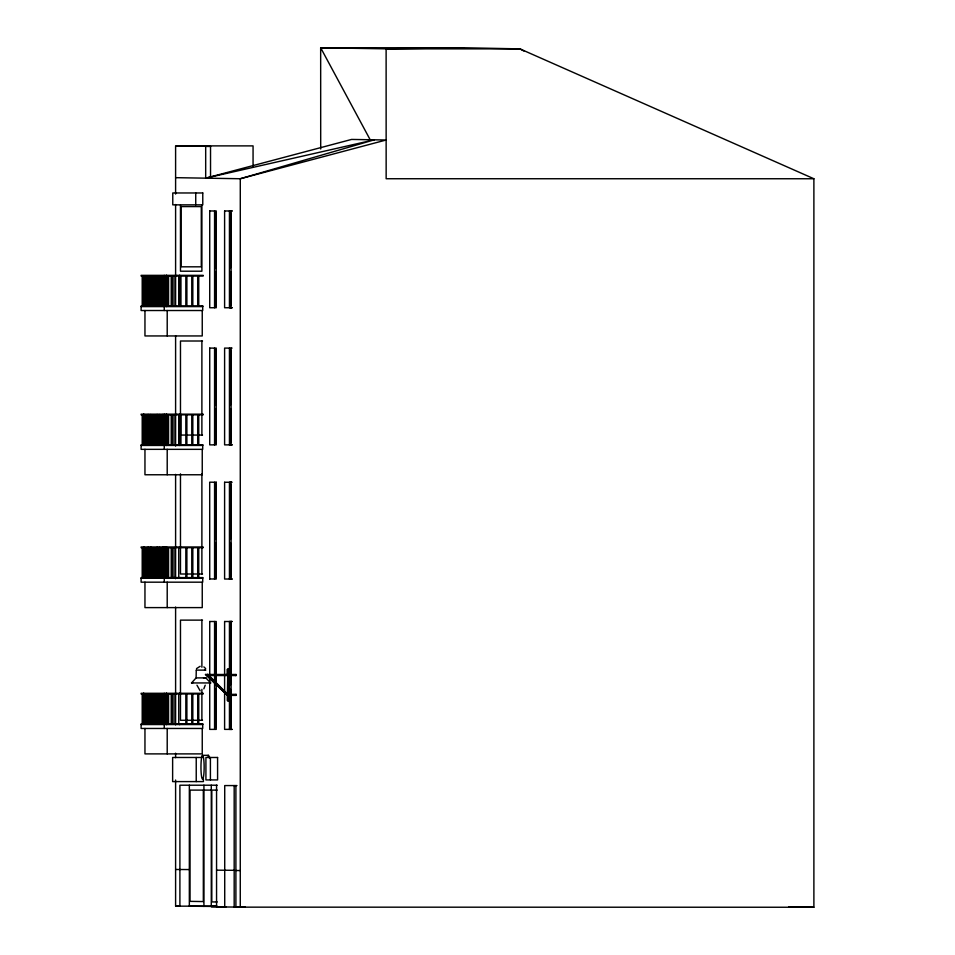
<?xml version="1.0" encoding="UTF-8"?>
<svg xmlns="http://www.w3.org/2000/svg" width="955" height="955" viewBox="0 0 955 955"><rect width="100%" height="100%" fill="white"/><g stroke="black" fill="none" stroke-linecap="round" stroke-linejoin="round"><path stroke-width="1.43" d="M175.601 724.857L175.601 607.07M175.601 578.742L175.601 474.372M175.601 446.045L175.601 335.718M175.601 305.898L175.601 204.513M180.471 473.847L180.471 574.003L202.496 574.003M180.471 205.122L180.471 271.208L201.887 271.208L201.887 205.122M201.887 720.285L201.887 689.355M201.887 667.259L201.887 620.129M201.887 574.003L201.887 473.847M201.887 435.062L201.887 341.007M209.73 579.028L209.694 482.18L216.236 482.263M214.577 729.381L214.577 621.502M214.577 579.028L214.577 482.263M214.577 444.863L214.577 348.098M214.577 307.737L214.577 210.96M216.2 482.18L216.236 579.028L209.694 578.945M228.388 694.345L228.388 695.395L236.064 695.395L236.064 694.345L228.388 694.345L228.603 695.395M228.388 675.543L228.603 674.481L228.603 675.543M229.451 348.098L229.451 444.863L232.053 444.863L224.604 444.863L224.604 348.098L232.053 348.098M231.11 729.381L231.11 621.502M231.11 579.028L231.11 482.263M231.11 444.863L231.11 348.098M231.11 307.737L231.11 210.96M235.849 695.395L236.064 694.345M236.064 674.481L235.849 675.543L236.064 674.481L205.421 674.481L227.708 695.598L227.708 694.345L209.038 675.543L207.581 674.481L207.283 675.543L227.684 695.61L207.151 675.543L207.151 674.481M205.218 685.201L203.845 688.83M196.503 668.631L200.132 666.303M205.838 677.895L210.673 682.944L191.525 682.944L196.109 677.895L196.264 670.112M210.53 176.711L210.53 146.378L205.683 146.378L205.683 178.155L351.583 139.43L386.142 140.003L240.29 178.74L175.601 177.666M205.671 178.155L374.36 139.812L240.29 178.74L240.266 907.238L235.897 907.154L235.897 785.571M235.897 907.154L813.887 907.25L813.887 178.752L519.986 48.884L463.45 47.75L386.118 48.848L320.665 47.762L320.701 148.992M227.433 669.228L227.433 674.481L227.433 669.228L228.603 669.228L228.388 700.707L228.603 669.228M227.493 700.707L227.708 675.543L227.493 700.707L228.603 700.707M463.45 47.75L320.665 47.762L370.17 139.74M813.887 178.752L386.154 178.74L386.118 48.848L519.986 48.884L523.889 51.021M203.212 275.35L141.113 275.35L141.113 276.019L203.212 276.019M159.986 275.816L159.151 275.816L159.21 305.934M141.113 306.603L202.711 306.603M202.496 341.007L180.471 341.007L180.471 435.062L202.496 435.062M203.212 414.172L141.113 414.172L141.113 414.84L203.212 414.84M160.01 414.637L159.151 414.637L159.21 444.767M151.093 444.72L151.952 444.72M141.113 445.436L202.711 445.436M203.212 547.012L141.113 547.012L141.113 547.681L203.212 547.681M160.01 547.478L159.151 547.478L159.21 577.596M142.08 577.656L151.117 577.656M166.337 577.656L151.964 577.656L151.952 547.585L150.15 547.478L150.21 577.596M167.471 577.656L168.558 577.656L168.558 547.681M175.016 577.656L173.965 577.656L173.965 547.681M177.678 577.656L178.764 577.656L178.728 547.681M179.898 577.656L180.949 577.656M141.113 578.264L202.711 578.264M202.496 620.129L180.471 620.129L180.471 720.285L202.496 720.285M204.991 670.112L196.312 670.112M205.838 670.112L204.549 670.112M207.068 675.543L236.064 675.543M196.264 677.895L204.991 677.895M203.511 677.895L206.053 677.895M191.525 682.944L192.719 682.944M210.673 682.944L209.479 682.944M203.212 693.294L141.113 693.294L141.113 693.963L203.212 693.963M160.01 693.76L159.151 693.76L159.21 723.878M142.08 723.938L151.117 723.938M151.964 723.938L166.337 723.938M167.471 723.938L168.558 723.938L168.558 693.963M175.016 723.938L173.965 723.938L173.965 693.963M177.678 723.938L178.764 723.938L178.728 693.963M179.898 723.938L180.949 723.938M197.709 723.938L198.747 723.938M141.113 724.547L202.711 724.547M202.412 755.333L208.226 755.333M201.971 757.482L172.628 757.482L172.628 781.596L203.403 781.596L203.403 778.755M217.215 785.213L179.898 785.213L179.898 906.223L176.257 906.164M236.971 785.571L224.723 785.571L224.723 906.975L245.34 907.154M203.928 790.107L211.282 790.107M217.227 790.107L211.807 790.107L211.807 901.938L217.227 901.938M189.341 869.563L175.601 869.492M234.178 870.303L216.558 870.172M216.797 906.164L175.601 906.164L175.601 780.032M189.341 785.213L189.341 906.223L217.119 906.474M211.282 906.593L217.143 906.593L211.282 906.593L211.282 785.213M216.558 785.213L216.558 906.844L226.013 906.844L221.596 906.761M176.353 145.888L210.53 146.378M235.897 870.494L240.266 870.566M216.558 906.844L224.723 906.975M788.675 906.761L813.887 907.25M205.564 674.481L207.438 675.579M207.581 674.481L226.478 693.294M203.857 666.888L205.683 668.631M200.12 690.787L196.969 685.201M207.283 675.543L227.708 695.598M253.063 166.421L253.063 145.888L175.601 145.888L175.601 194.068M234.178 785.571L234.178 906.975M210.41 757.482L210.41 779.925M203.928 785.213L203.928 906.474M202.376 305.934L202.376 306.603M202.376 444.767L202.376 445.436M202.376 577.596L202.376 578.264M202.376 723.878L202.376 724.547M202.245 310.518L202.245 335.945L144.957 335.945L144.957 310.518M202.245 449.339L202.245 474.766L144.957 474.766L144.957 449.339M202.245 582.18L202.245 607.607L144.957 607.607L144.957 582.18M202.245 728.462L202.245 753.889L144.957 753.889L144.957 728.462M198.747 276.019L198.747 305.934M198.747 414.84L198.747 444.767M198.747 547.681L198.747 577.596L197.709 577.656L197.709 547.681M198.747 693.963L198.747 723.878M197.709 276.019L197.709 305.934M197.709 414.84L197.709 444.767M197.709 693.963L197.709 723.878M196.229 757.482L196.229 781.596M195.739 192.97L195.739 204.847M192.815 276.019L192.815 305.994M192.815 414.84L192.815 444.827M192.815 547.681L192.815 577.656L191.776 577.656L191.776 547.681M192.815 693.963L192.815 723.938L191.776 723.938L191.776 693.963M191.776 276.019L191.776 305.994M191.776 414.84L191.776 444.827M186.882 276.019L186.882 305.994M186.882 414.84L186.882 444.827M186.882 547.681L186.882 577.656L185.831 577.656L185.831 547.681M186.882 693.963L186.882 723.938L185.831 723.938L185.831 693.963M185.831 276.019L185.831 305.994M185.831 414.84L185.831 444.827M180.949 276.019L180.949 305.994M180.949 414.84L180.949 444.827M179.874 275.35L179.898 305.994M179.874 414.172L179.874 445.436M179.874 547.012L179.874 547.681M179.874 577.596L179.874 578.264M179.874 693.294L179.874 693.963M179.874 723.878L179.874 724.547M179.54 275.35L179.54 276.019M179.54 414.172L179.54 414.84M179.54 444.767L179.54 445.436M179.54 547.012L179.54 547.681M179.54 577.596L179.54 578.264M179.54 693.294L179.54 693.963M179.54 723.878L179.54 724.547M178.728 276.019L178.728 305.994M178.728 414.84L178.728 444.827M175.601 753.197L175.601 757.661M173.965 276.019L173.965 305.994M173.965 414.84L173.965 444.827M172.27 276.019L172.27 305.994M172.27 414.84L172.27 444.827M172.27 547.681L172.27 577.656L171.232 577.656L171.232 547.681M172.27 693.963L172.27 723.938L171.232 723.938L171.232 693.963M171.232 276.019L171.232 305.994M171.232 414.84L171.232 444.827M168.558 276.019L168.558 305.994M168.558 414.84L168.558 444.827M167.519 276.019L167.519 305.994M167.519 414.84L167.519 444.827M167.519 547.681L167.519 577.656M167.519 693.963L167.519 723.938M167.209 310.518L167.209 335.945M167.209 449.339L167.209 474.766M167.209 582.18L167.209 607.607M167.209 728.462L167.209 753.889M166.695 275.35L166.695 276.019M166.695 305.934L166.695 306.603M166.695 414.172L166.695 414.84M166.695 444.767L166.695 445.436M166.695 547.012L166.695 547.681M166.695 577.596L166.695 578.264M166.695 693.294L166.695 693.963M166.695 723.878L166.695 724.547M166.373 275.35L166.337 305.994M166.373 414.172L166.373 445.436M166.373 547.012L166.373 578.264M166.373 693.294L166.373 724.547M165.609 305.934L165.609 275.816L164.749 275.816L164.809 305.934M165.609 444.767L165.609 414.637L164.749 414.637L164.809 444.767M165.609 577.596L165.609 547.478L164.749 547.478L164.809 577.596M165.609 723.878L165.609 693.76L164.749 693.76L164.809 723.878M165.299 276.019L165.299 305.994M165.299 414.84L165.299 444.827M165.299 547.681L165.299 577.656M165.299 693.963L165.299 723.938M164.272 275.35L164.272 276.019M164.272 305.934L164.272 310.518M164.272 414.172L164.272 414.84M164.272 444.767L164.272 449.339M164.272 547.012L164.272 547.681M164.272 577.596L164.272 582.18M164.272 693.294L164.272 693.963M164.272 723.878L164.272 728.462M164.009 276.019L163.95 305.934M163.95 414.84L164.009 444.767M163.95 547.681L164.009 577.596M163.95 693.963L164.009 723.878M163.15 305.934L163.21 275.768L162.35 275.768L162.41 305.934M163.15 444.767L163.21 414.589L162.35 414.589L162.41 444.767M163.15 577.596L163.21 547.43L162.35 547.43L162.41 577.596M163.15 723.878L163.21 693.712L162.35 693.712L162.41 723.878M161.55 276.019L161.61 305.934M161.55 414.84L161.61 444.767M161.55 547.681L161.61 577.596M161.55 693.963L161.61 723.878M160.81 276.019L160.75 305.934M160.75 414.84L160.81 444.767M160.75 547.681L160.81 577.596M160.81 693.963L160.75 723.878M159.951 276.019L159.951 305.934M159.951 414.84L159.951 444.767M159.951 547.681L159.951 577.596M159.951 693.963L159.951 723.878M158.423 276.019L158.351 305.934M158.423 414.84L158.351 444.767M158.351 547.681L158.423 577.596M158.423 693.963L158.351 723.878M157.563 305.934L157.623 275.768L156.763 275.768L156.823 305.934M157.563 444.767L157.623 414.589L156.763 414.589L156.823 444.767M157.563 577.596L157.623 547.43L156.763 547.43L156.823 577.596M157.563 723.878L157.623 693.712L156.763 693.712L156.823 723.878M156.023 276.019L155.963 305.934M155.963 414.84L156.023 444.767M156.023 547.681L155.963 577.596M156.023 693.963L155.963 723.878M155.164 276.019L155.164 305.934M155.164 414.84L155.164 444.767M155.164 547.681L155.164 577.596M155.164 693.963L155.164 723.878M154.364 276.019L154.424 305.934M154.424 414.84L154.364 444.767M154.364 547.681L154.424 577.596M154.364 693.963L154.424 723.878M153.624 276.019L153.564 305.934M153.624 414.84L153.564 444.767M153.564 547.681L153.624 577.596M153.564 693.963L153.624 723.878M152.764 276.019L152.824 305.934M152.764 414.84L152.824 444.767M152.764 547.681L152.824 577.596M152.764 693.963L152.824 723.878M151.952 275.923L151.964 305.934M151.952 414.745L151.964 444.767M151.952 693.867L151.964 723.878M151.009 305.934L151.009 275.816L150.15 275.816L150.21 305.934M151.009 444.767L151.009 414.637L150.15 414.637L150.21 444.767M151.009 547.478L151.009 577.596M151.009 723.878L151.009 693.76L150.15 693.76L150.21 723.878M149.35 276.019L149.41 305.934M149.41 414.84L149.35 444.767M149.41 547.681L149.35 577.596M149.35 693.963L149.41 723.878M148.55 305.934L148.61 275.768L147.75 275.768L147.81 305.934M148.55 444.767L148.61 414.589L147.75 414.589L147.81 444.767M148.55 577.596L148.61 547.43L147.75 547.43L147.81 577.596M148.55 723.878L148.61 693.712L147.75 693.712L147.81 723.878M146.222 276.019L146.222 305.934M146.222 414.84L146.222 444.767M146.222 547.681L146.222 577.596M146.222 693.963L146.222 723.878M146.163 276.019L146.163 305.934M146.163 414.84L146.163 444.767M146.163 547.681L146.163 577.596M146.163 693.963L146.163 723.878M145.423 276.019L145.423 305.934M145.423 414.84L145.423 444.767M145.423 547.681L145.423 577.596M145.423 693.963L145.423 723.878M145.363 276.019L145.363 305.934M145.363 414.84L145.363 444.767M145.363 547.681L145.363 577.596M145.363 693.963L145.363 723.878M143.823 276.019L143.823 305.934M143.859 414.172L143.823 444.767M143.859 547.012L143.823 577.596M143.859 693.294L143.823 723.878M143.763 276.019L143.763 305.934M143.763 414.84L143.763 444.767M143.763 547.681L143.763 577.596M143.763 693.963L143.763 723.878M143.537 414.172L143.537 414.84M143.537 547.012L143.537 547.681M143.537 693.294L143.537 693.963M143.071 276.019L143.071 305.934M143.071 414.84L143.071 444.767M143.071 547.681L143.071 577.596M143.071 693.963L143.071 723.878M142.964 276.019L142.964 305.934M142.964 414.84L142.964 444.767M142.964 547.681L142.964 577.596M142.964 693.963L142.964 723.878M142.211 276.019L142.211 305.934M142.211 414.84L142.211 444.767M142.211 547.681L142.211 577.596M142.211 693.963L142.211 723.878M207.82 756.014A11.902 1.588 90 0 1 208.644 755.453L209.038 756.372A11.902 1.588 90 0 1 209.384 758.031M181.056 206.59L181.056 266.815L201.302 266.815L201.302 206.59L181.056 206.59M209.73 621.502L209.73 729.381L216.236 729.381L216.236 621.502L209.73 621.502M209.73 348.098L209.73 444.863L216.236 444.863L216.236 348.098L209.73 348.098M209.73 210.96L209.73 307.737L216.236 307.737L216.236 210.96L209.73 210.96M214.875 689.498L214.875 726.934L215.842 726.934L215.842 689.498L214.875 689.498M214.875 623.961L214.875 684.592L215.842 684.592L215.842 623.961L214.875 623.961M214.875 543.24L214.875 576.832L215.842 576.832L215.842 543.24L214.875 543.24M214.875 484.46L214.875 538.847L215.842 538.847L215.842 484.46L214.875 484.46M214.875 409.086L214.875 442.666L215.842 442.666L215.842 409.086L214.875 409.086M214.875 350.294L214.875 404.681L215.842 404.681L215.842 350.294L214.875 350.294M214.875 271.948L214.875 305.528L215.842 305.528L215.842 271.948L214.875 271.948M214.875 213.168L214.875 267.555L215.842 267.555L215.842 213.168L214.875 213.168M224.604 621.502L224.604 729.381L232.053 729.381L229.451 729.381L229.451 621.502L232.053 621.502L224.604 621.502M224.604 482.263L224.604 579.028L232.053 579.028L229.451 579.028L229.451 482.263L232.053 482.251L224.604 482.263M224.604 210.96L224.604 307.737L232.053 307.737L229.451 307.737L229.451 210.96L232.053 210.96L224.604 210.96M229.737 689.498L229.737 726.934L230.716 726.934L230.716 689.498L229.737 689.498M229.737 623.961L229.737 684.592L230.716 684.592L230.716 623.961L229.737 623.961M229.737 543.24L229.737 576.832L230.716 576.832L230.716 543.24L229.737 543.24M229.737 484.46L229.737 538.847L230.716 538.847L230.716 484.46L229.737 484.46M229.737 409.086L229.737 442.666L230.716 442.666L230.716 409.086L229.737 409.086M229.737 350.294L229.737 404.681L230.716 404.681L230.716 350.294L229.737 350.294M229.737 271.948L229.737 305.528L230.716 305.528L230.716 271.948L229.737 271.948M229.737 213.168L229.737 267.555L230.716 267.555L230.716 213.168L229.737 213.168M203.105 778.349L202.699 779.029A11.902 1.588 -90 0 1 200.968 766.71A11.902 1.588 -90 0 1 202.83 755.453L203.224 756.372A11.902 1.588 90 0 1 204.143 767.653A11.902 1.588 90 0 1 203.105 778.349M202.77 192.97L172.771 192.97L172.771 204.847L202.77 204.847L202.77 192.97M202.711 305.934L141.113 305.934L141.113 310.518L202.711 310.518L202.711 305.934M202.711 444.767L141.113 444.767L141.113 449.339L202.711 449.339L202.711 444.767M202.711 577.596L141.113 577.596L141.113 582.18L202.711 582.18L202.711 577.596M202.711 723.878L141.113 723.878L141.113 728.462L202.711 728.462L202.711 723.878M217.585 757.482L205.922 757.482L205.922 779.925L217.585 779.925L217.585 757.482M203.331 790.107L189.997 790.107L189.997 901.353L203.331 901.568L203.331 790.107M147.022 305.934L147.022 276.019L146.963 305.934M147.022 444.767L147.022 414.84L146.963 444.767M147.022 577.596L147.022 547.681L146.963 577.596M147.022 723.878L147.022 693.963L146.963 723.878M144.623 305.934L144.623 276.019L144.563 305.934M144.623 444.767L144.623 414.84L144.563 444.767M144.623 577.596L144.623 547.681L144.563 577.596M144.623 723.878L144.623 693.963L144.563 723.878"/></g></svg>
